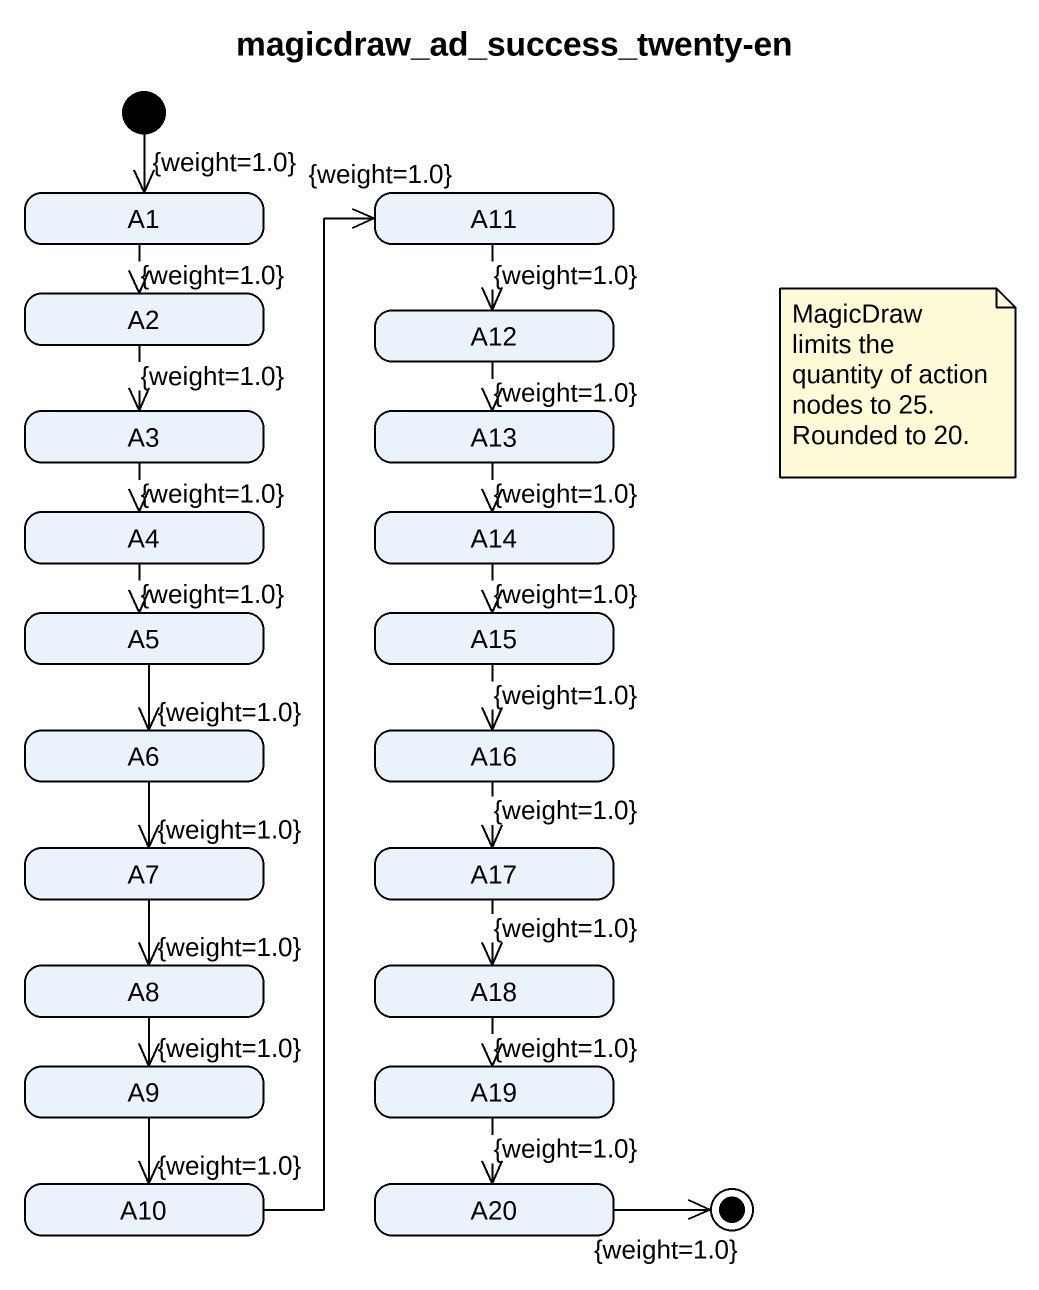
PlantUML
@startuml
title magicdraw_ad_success_twenty-en
hide empty description
state A1
state A11
state A2
state A12
state A3
state A13
state A4
state A14
state A5
state A15
state A6
state A16
state A7
state A17
state A8
state A18
state A9
state A19
state A10
state A20
[*] --> A1 : {weight=1.0}
A1 --> A2 : {weight=1.0}
A11 --> A12 : {weight=1.0}
A2 --> A3 : {weight=1.0}
A12 --> A13 : {weight=1.0}
A3 --> A4 : {weight=1.0}
A13 --> A14 : {weight=1.0}
A4 --> A5 : {weight=1.0}
A14 --> A15 : {weight=1.0}
A5 --> A6 : {weight=1.0}
A15 --> A16 : {weight=1.0}
A6 --> A7 : {weight=1.0}
A16 --> A17 : {weight=1.0}
A7 --> A8 : {weight=1.0}
A17 --> A18 : {weight=1.0}
A8 --> A9 : {weight=1.0}
A18 --> A19 : {weight=1.0}
A9 --> A10 : {weight=1.0}
A19 --> A20 : {weight=1.0}
A10 -up-> A11 : {weight=1.0}
A20 -right-> [*] : {weight=1.0}
note as N1
  MagicDraw limits the quantity of action nodes to 25. Rounded to 20.
end note
@enduml
